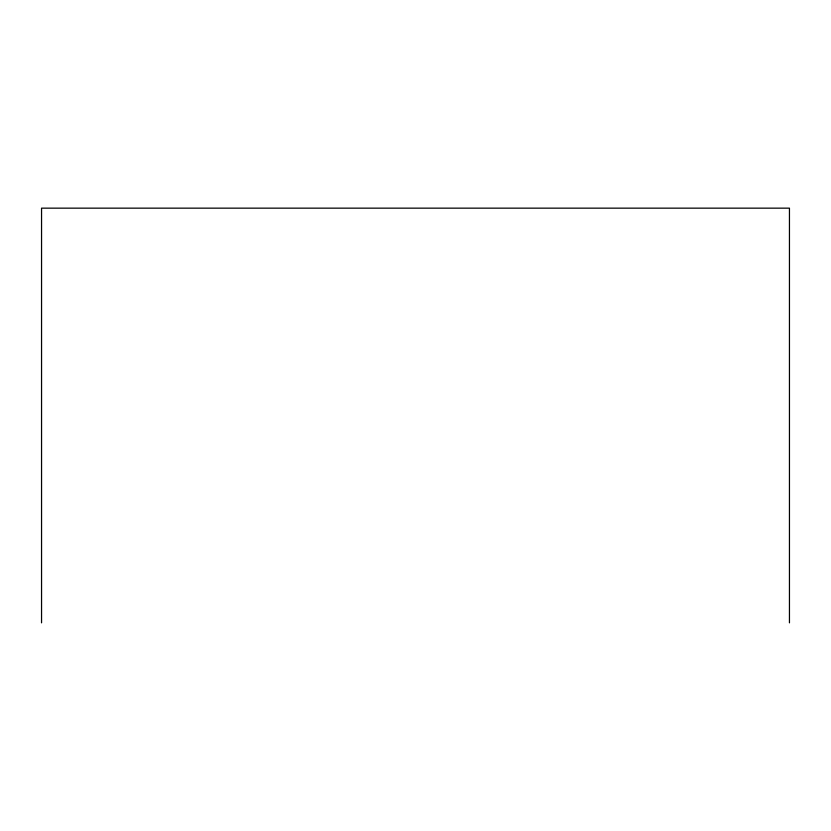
<?xml version="1.0" encoding="UTF-8"?>
<svg xmlns="http://www.w3.org/2000/svg" width="831" height="831" viewBox="0 0 831 831"><rect width="100%" height="100%" fill="white"/><g stroke="black" fill="none" stroke-linecap="round" stroke-linejoin="round"><path stroke-width="1.25" d="M789.45 622.845L789.45 208.155L41.55 208.155L41.55 622.845"/></g></svg>
